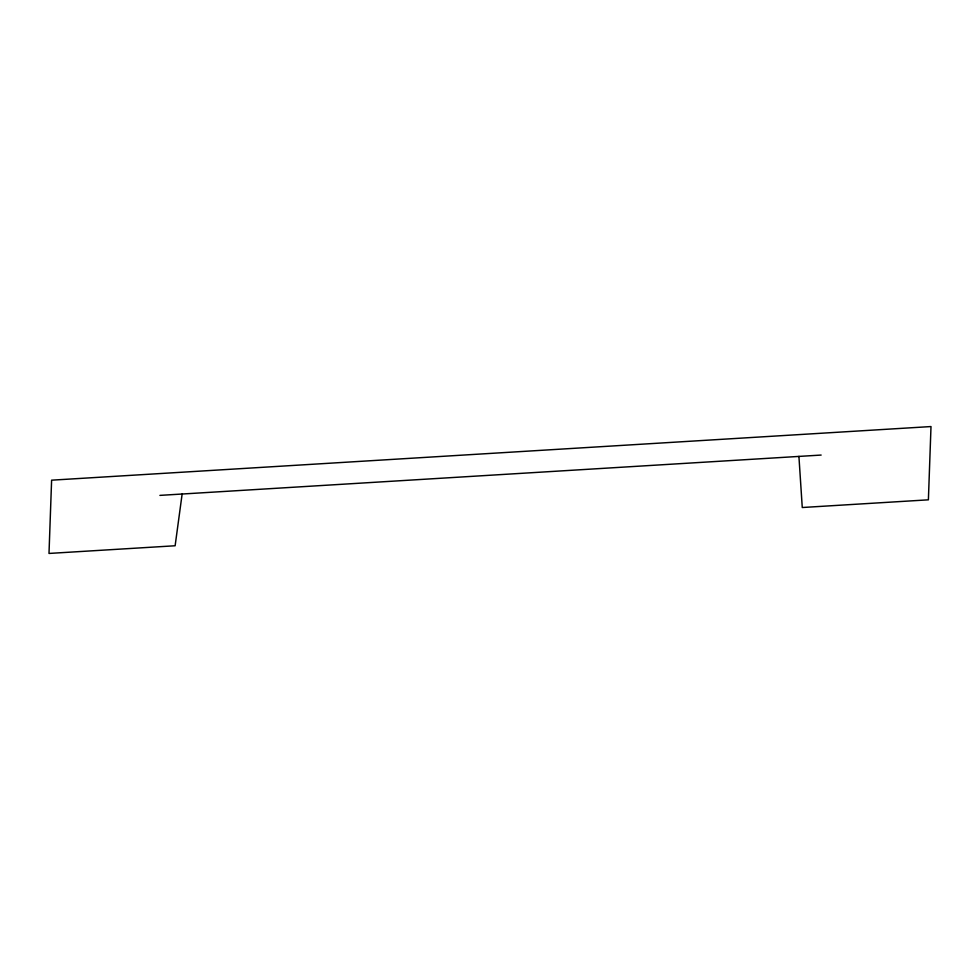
<?xml version="1.0" encoding="UTF-8"?>
<svg xmlns="http://www.w3.org/2000/svg" width="980" height="980" viewBox="0 0 980 980"><rect width="100%" height="100%" fill="white"/><g stroke="black" fill="none" stroke-linecap="round" stroke-linejoin="round"><path stroke-width="1.47" d="M182.133 494.018L175.126 545.762L49 553.443L51.609 480.176L931 426.557L928.391 499.825L802.265 507.518L798.92 456.411M159.911 495.378L821.142 455.063"/></g></svg>
